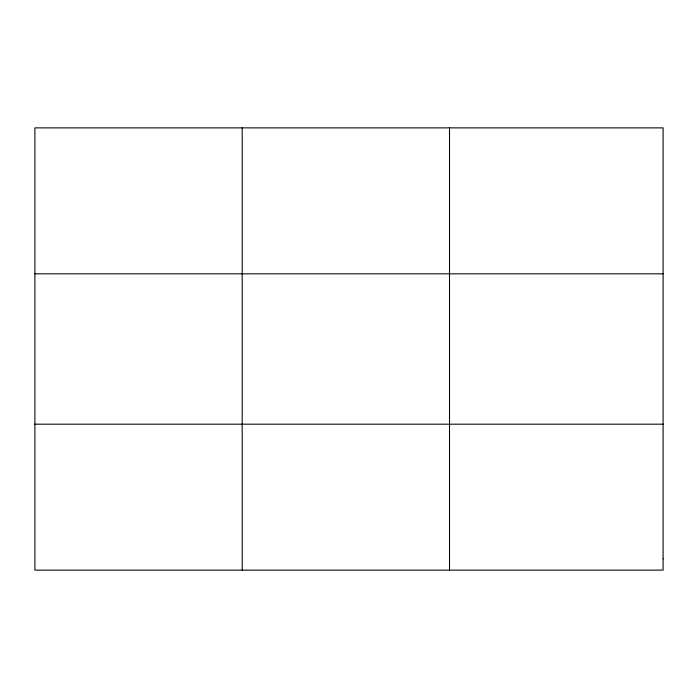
<?xml version="1.0" encoding="UTF-8"?>
<svg xmlns="http://www.w3.org/2000/svg" width="698" height="698" viewBox="0 0 698 698"><rect width="100%" height="100%" fill="white"/><g stroke="black" fill="none" stroke-linecap="round" stroke-linejoin="round"><path stroke-width="1.05" d="M242.206 127.874L242.206 570.126M449.512 127.874L449.512 570.126M34.9 273.817L663.1 273.817M34.9 424.183L663.1 424.183M663.1 558.897L663.1 570.126L34.9 570.126L34.9 127.874L663.1 127.874L663.1 558.897"/></g></svg>
